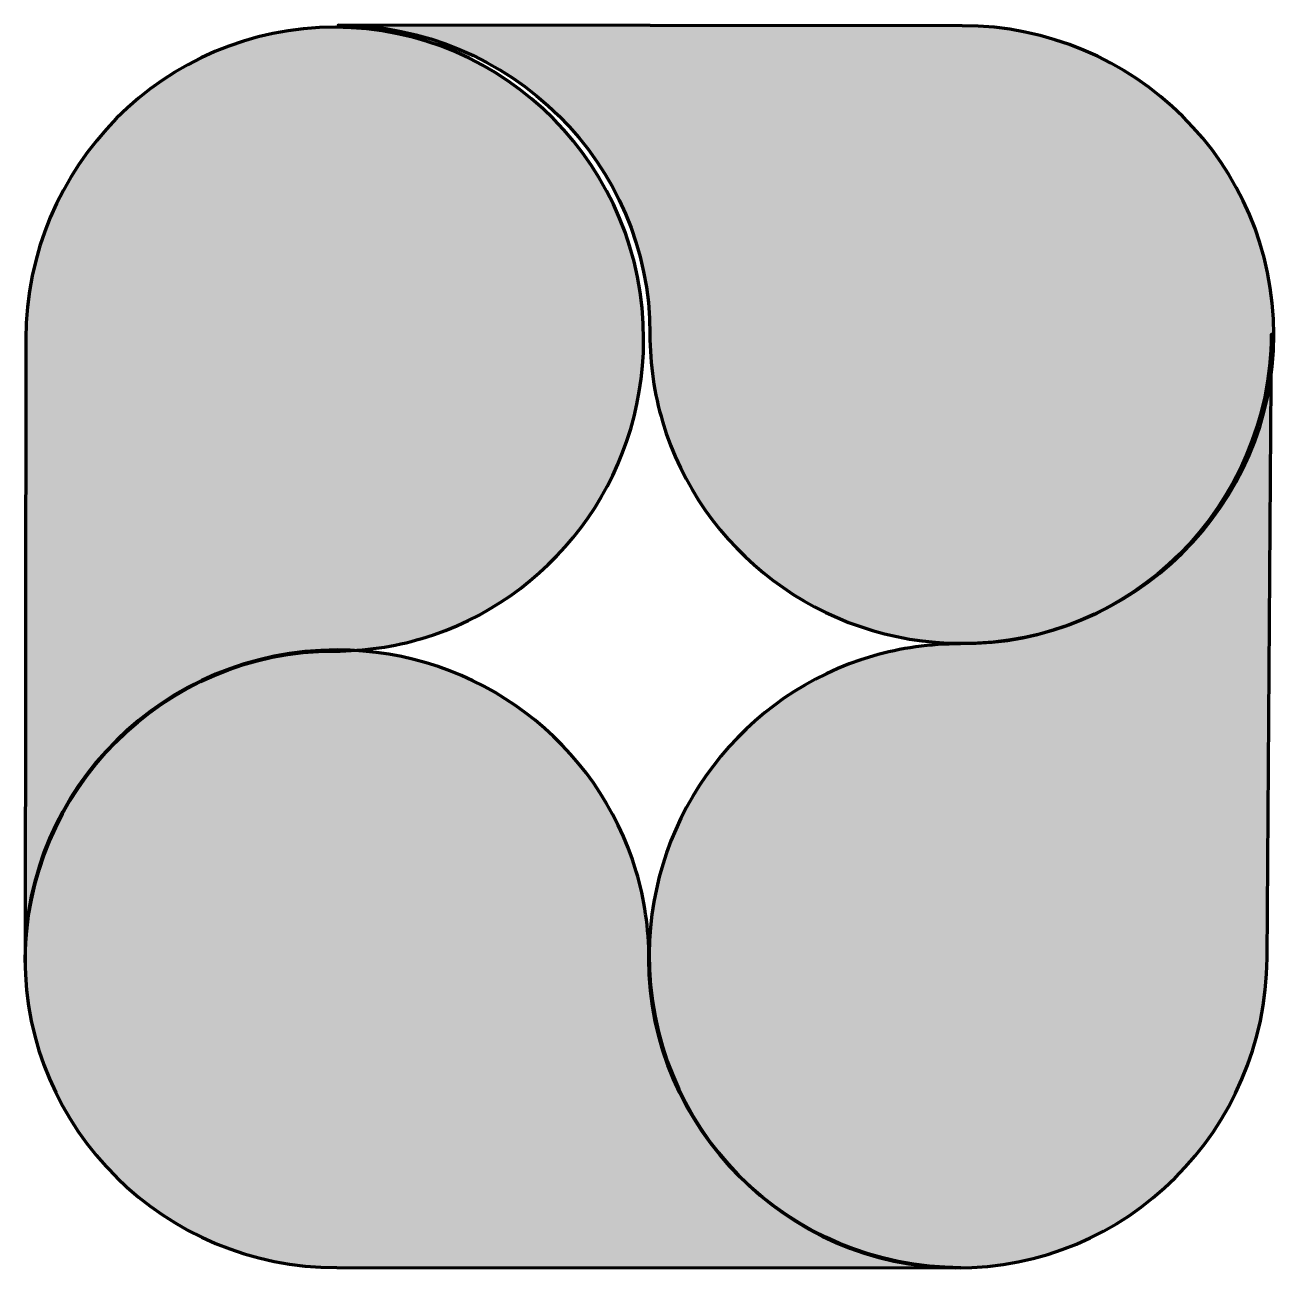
# Model space of a CAD drawing. Header units: inches. Extents: x 396 to 558, y -344 to -182.
import ezdxf

# ---------------------------------------------------------------- set-up
doc = ezdxf.new("R2010")
doc.units = ezdxf.units.IN
doc.header["$MEASUREMENT"] = 0
doc.layers.add('Layer 1', color=7, linetype='Continuous')

msp = doc.modelspace()

# ---------------------------------------------------------------- hatches: boundary and pattern name
at = {"layer": 'Layer 1', "true_color": 0xbe1e2d}
h = msp.add_hatch(color=242, dxfattribs=at)
h.dxf.hatch_style = 2
edge = h.paths.add_edge_path()
edge.add_spline(control_points=[(476.09, -223.03), (476.06, -241.4), (463.93, -256.9), (447.31, -261.8), (443.72, -262.87), (439.91, -263.44), (435.98, -263.43), (413.85, -263.4), (395.89, -281.5), (395.86, -303.85), (395.86, -303.85), (395.97, -222.92), (395.97, -222.92), (396, -200.58), (413.96, -182.49), (436.09, -182.52), (458.21, -182.55), (476.12, -200.69), (476.09, -223.03)], knot_values=[0, 0, 0, 0, 1, 1, 1, 2, 2, 2, 3, 3, 3, 4, 4, 4, 5, 5, 5, 6, 6, 6, 6], degree=3, periodic=1)
at = {"layer": 'Layer 1', "true_color": 0x2d9bd6}
h = msp.add_hatch(color=142, dxfattribs=at)
h.dxf.hatch_style = 2
edge = h.paths.add_edge_path()
edge.add_spline(control_points=[(517.31, -262.43), (498.94, -262.41), (483.44, -250.28), (478.54, -233.66), (477.47, -230.07), (476.9, -226.27), (476.9, -222.33), (476.93, -200.2), (458.82, -182.25), (436.48, -182.23), (436.48, -182.23), (517.4, -182.32), (517.4, -182.32), (539.74, -182.34), (557.84, -200.29), (557.82, -222.42), (557.79, -244.55), (539.65, -262.46), (517.31, -262.43)], knot_values=[0, 0, 0, 0, 1, 1, 1, 2, 2, 2, 3, 3, 3, 4, 4, 4, 5, 5, 5, 6, 6, 6, 6], degree=3, periodic=1)
at = {"layer": 'Layer 1', "true_color": 0x37b449}
h = msp.add_hatch(color=95, dxfattribs=at)
h.dxf.hatch_style = 2
edge = h.paths.add_edge_path()
edge.add_spline(control_points=[(476.82, -302.69), (476.95, -284.32), (489.18, -268.89), (505.82, -264.08), (509.42, -263.04), (513.23, -262.49), (517.17, -262.51), (539.29, -262.67), (557.35, -244.68), (557.51, -222.33), (557.51, -222.33), (556.94, -303.26), (556.94, -303.26), (556.78, -325.59), (538.72, -343.59), (516.59, -343.43), (494.46, -343.27), (476.66, -325.02), (476.82, -302.69)], knot_values=[0, 0, 0, 0, 1, 1, 1, 2, 2, 2, 3, 3, 3, 4, 4, 4, 5, 5, 5, 6, 6, 6, 6], degree=3, periodic=1)
at = {"layer": 'Layer 1', "true_color": 0xf26d21}
h = msp.add_hatch(color=30, dxfattribs=at)
h.dxf.hatch_style = 2
edge = h.paths.add_edge_path()
edge.add_spline(control_points=[(436.32, -263.29), (454.69, -263.29), (470.2, -275.41), (475.12, -292.02), (476.2, -295.61), (476.77, -299.41), (476.77, -303.35), (476.77, -325.48), (494.89, -343.41), (517.24, -343.42), (517.24, -343.42), (436.31, -343.41), (436.31, -343.41), (413.97, -343.4), (395.85, -325.47), (395.85, -303.34), (395.86, -281.22), (413.98, -263.29), (436.32, -263.29)], knot_values=[0, 0, 0, 0, 1, 1, 1, 2, 2, 2, 3, 3, 3, 4, 4, 4, 5, 5, 5, 6, 6, 6, 6], degree=3, periodic=1)

# ---------------------------------------------------------------- linework, layer by layer
at = {"layer": 'Layer 1', "color": 7, "lineweight": 70, "true_color": 0xf1f1f2}
for points in [[(476.09, -223.03), (476.06, -241.4), (463.93, -256.9), (447.31, -261.8), (443.72, -262.87), (439.91, -263.44), (435.98, -263.43), (413.85, -263.4), (395.89, -281.5), (395.86, -303.85), (395.86, -303.85), (395.97, -222.92), (395.97, -222.92), (396, -200.58), (413.96, -182.49), (436.09, -182.52), (458.21, -182.55), (476.12, -200.69), (476.09, -223.03)], [(517.31, -262.43), (498.94, -262.41), (483.44, -250.28), (478.54, -233.66), (477.47, -230.07), (476.9, -226.27), (476.9, -222.33), (476.93, -200.2), (458.82, -182.25), (436.48, -182.23), (436.48, -182.23), (517.4, -182.32), (517.4, -182.32), (539.74, -182.34), (557.84, -200.29), (557.82, -222.42), (557.79, -244.55), (539.65, -262.46), (517.31, -262.43)], [(476.82, -302.69), (476.95, -284.32), (489.18, -268.89), (505.82, -264.08), (509.42, -263.04), (513.23, -262.49), (517.17, -262.51), (539.29, -262.67), (557.35, -244.68), (557.51, -222.33), (557.51, -222.33), (556.94, -303.26), (556.94, -303.26), (556.78, -325.59), (538.72, -343.59), (516.59, -343.43), (494.46, -343.27), (476.66, -325.02), (476.82, -302.69)], [(436.32, -263.29), (454.69, -263.29), (470.2, -275.41), (475.12, -292.02), (476.2, -295.61), (476.77, -299.41), (476.77, -303.35), (476.77, -325.48), (494.89, -343.41), (517.24, -343.42), (517.24, -343.42), (436.31, -343.41), (436.31, -343.41), (413.97, -343.4), (395.85, -325.47), (395.85, -303.34), (395.86, -281.22), (413.98, -263.29), (436.32, -263.29)]]:
    msp.add_open_spline(points, degree=3, knots=[0, 0, 0, 0, 1, 1, 1, 2, 2, 2, 3, 3, 3, 4, 4, 4, 5, 5, 5, 6, 6, 6, 6], dxfattribs=at)

doc.saveas('drawing.dxf')
